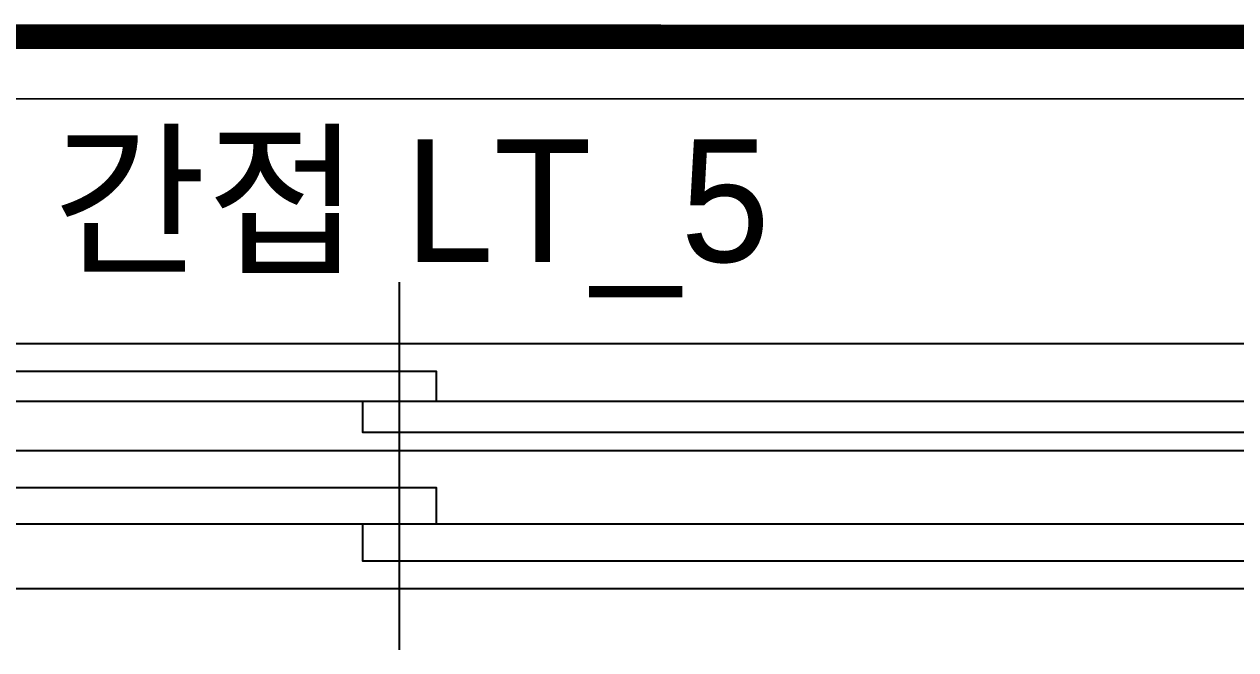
# Model space of a CAD drawing. Header units: millimetres. Extents: x 144680 to 246943, y -177515 to -149396.
# Drawn here: x 222391 to 223380, y -175280 to -174770 of the extents above; entities that cross this region are included whole.
import ezdxf

# ---------------------------------------------------------------- set-up
doc = ezdxf.new("R2010")
doc.units = ezdxf.units.MM
doc.header["$LTSCALE"] = 50
doc.linetypes.add('HID', pattern=[2.5, 1.5, -1])
for name, color, linetype in [('3.기호.계단선', 30, 'Continuous'), ('CEIL-LIGHT', 7, 'Continuous'), ('win', 4, 'Continuous')]:
    doc.layers.add(name, color=color, linetype=linetype)
doc.styles.add('코레일둥고', font='')
doc.styles.get('코레일둥고').set_extended_font_data('Korail Round Gothic Medium')

# ---------------------------------------------------------------- blocks, each defined once
blk = doc.blocks.new('vudauseeh')
at = {"layer": 'win'}
for p, q in [((139425, -174980.5), (139425, -175280.5)), ((138520, -175030.5), (142110, -175030.5)), ((138530, -175118), (140350, -175118)), ((138530, -175118), (142110, -175118)), ((138520, -175230.5), (142110, -175230.5)), ((138530, -175230.5), (142110, -175230.5))]:
    blk.add_line(p, q, dxfattribs=at)
for points in [[(138530, -175053), (139455, -175053), (139455, -175078), (138530, -175078)], [(140350, -175078), (139395, -175078), (139395, -175103), (140350, -175103)], [(138530, -175148), (139455, -175148), (139455, -175178), (138530, -175178)], [(140350, -175178), (139395, -175178), (139395, -175208), (140350, -175208)]]:
    blk.add_lwpolyline(points, dxfattribs=at)
blk = doc.blocks.new('cjswjdeh2')
blk.add_blockref('vudauseeh', (85552.89, 2316.49))

msp = doc.modelspace()

# ---------------------------------------------------------------- linework, layer by layer
at = {"layer": '3.기호.계단선', "color": 10, "linetype": 'HID', "const_width": 20}
msp.add_lwpolyline([(221132.23, -174780), (225425.35, -174780.5)], dxfattribs=at)
at = {"layer": 'CEIL-LIGHT'}
msp.add_lwpolyline([(221132.23, -175030.5), (221132.23, -174830.5), (225425.35, -174831), (225425.35, -175030.5)], dxfattribs=at)

# ---------------------------------------------------------------- block references
msp.add_blockref('cjswjdeh2', (-2280.65, -2316.49))

# ---------------------------------------------------------------- texts
at = {"layer": '3.기호.계단선', "style": '코레일둥고'}
msp.add_text('간접 LT_5', height=100, dxfattribs=at).set_placement((222414.28, -174963.96))

doc.saveas('drawing.dxf')
